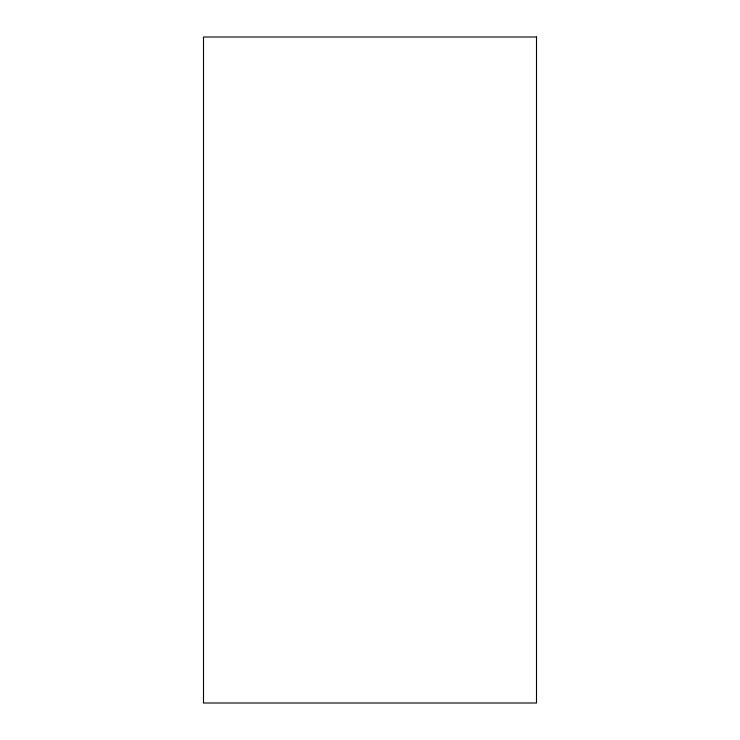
<?xml version="1.0" encoding="UTF-8"?>
<svg xmlns="http://www.w3.org/2000/svg" width="740" height="740" viewBox="0 0 740 740"><rect width="100%" height="100%" fill="white"/><g stroke="black" fill="none" stroke-linecap="round" stroke-linejoin="round"><path stroke-width="1.11" d="M536.5 37L203.5 37L203.5 703L536.5 703L536.5 37"/></g></svg>
